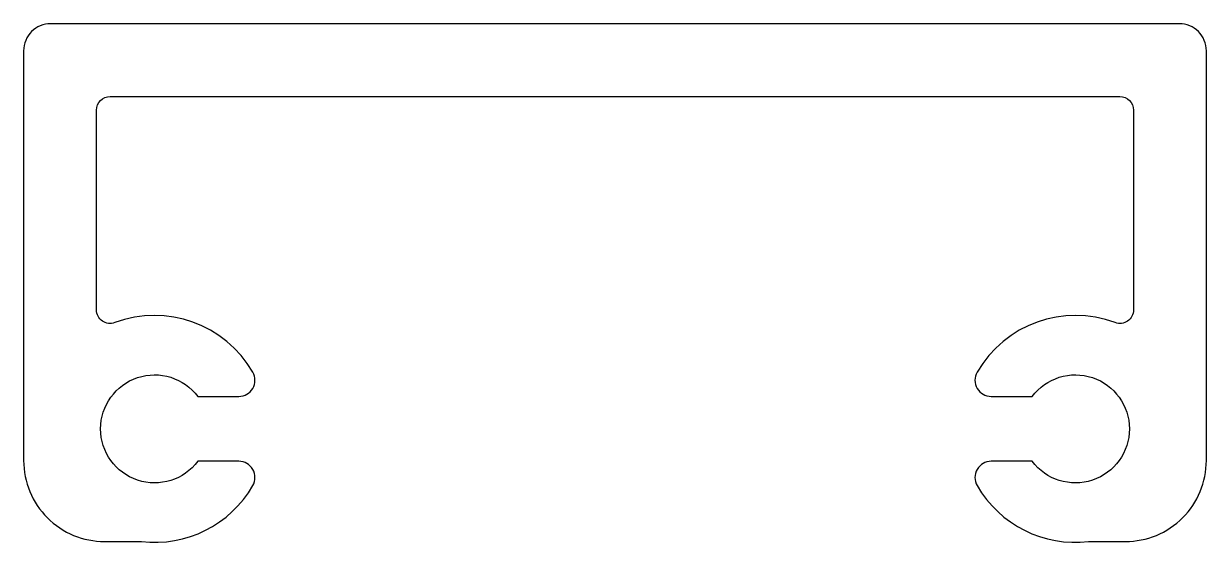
# Model space of a CAD drawing. Extents: x 152.1 to 195.9, y 225.5 to 244.7.
import ezdxf

# ---------------------------------------------------------------- set-up
doc = ezdxf.new("R2010")
doc.units = 0
doc.layers.add('ERCAN', color=220, linetype='CONTINUOUS')

msp = doc.modelspace()

# ---------------------------------------------------------------- linework, layer by layer
at = {"layer": 'ERCAN', "color": 7}
msp.add_lwpolyline([(192.66, 242.034, -0.414214), (193.16, 241.534), (193.16, 234.135, -0.523634), (192.484, 233.667, 0.366702), (187.372, 231.834, 0.57735), (187.892, 230.934), (189.41, 230.934, -3), (189.41, 228.534), (187.892, 228.534, 0.57735), (187.372, 227.634, 0.299535), (191.5, 225.563), (192.86, 225.563, 0.414214), (195.86, 228.563), (195.86, 243.734, 0.414214), (194.86, 244.734), (173.96, 244.734), (153.06, 244.734, 0.414214), (152.06, 243.734), (152.06, 228.563, 0.414214), (155.06, 225.563), (156.42, 225.563, 0.299535), (160.547, 227.634, 0.57735), (160.027, 228.534), (158.51, 228.534, -3), (158.51, 230.934), (160.027, 230.934, 0.57735), (160.547, 231.834, 0.366702), (155.435, 233.667, -0.523634), (154.76, 234.135), (154.76, 241.534, -0.414214), (155.26, 242.034), (173.96, 242.034)], format="xyb", close=True, dxfattribs=at)

doc.saveas('drawing.dxf')
